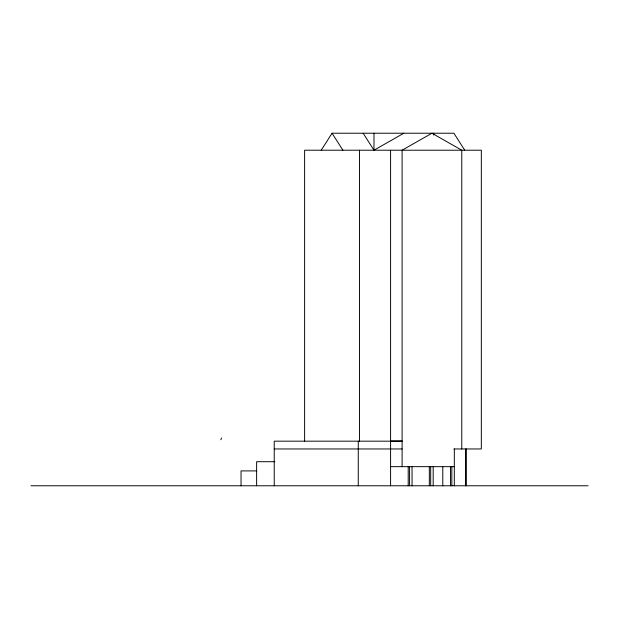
<?xml version="1.0" encoding="UTF-8"?>
<svg xmlns="http://www.w3.org/2000/svg" width="619" height="619" viewBox="0 0 619 619"><rect width="100%" height="100%" fill="white"/><g stroke="black" fill="none" stroke-linecap="round" stroke-linejoin="round"><path stroke-width="0.93" d="M220.851 439.761L221.532 437.989M321.222 150.216L332.063 133.224L453.897 133.224L464.737 150.216M363.144 133.224L373.984 150.216L403.82 133.224M390.581 440.999L402.102 440.999M402.102 441.177L274.24 441.177L274.24 485.776M274.24 448.961L402.102 448.961M453.913 448.961L481.334 448.961L481.334 150.216L304.618 150.216L304.618 441.177M274.89 461.704L256.622 461.704L256.622 485.776M390.581 466.656L454.315 466.656M256.622 470.904L241.039 470.904L241.039 485.776M30.95 485.776L588.05 485.776M332.063 133.224L342.903 150.216M466.092 448.961L466.092 485.776M465.798 448.961L465.798 485.776M461.774 448.961L461.774 150.216L431.938 133.224L402.102 150.216L402.102 466.656M454.315 448.961L454.315 485.776M451.831 466.656L451.831 485.776M450.477 466.656L450.477 485.776M442.794 466.656L442.794 485.776M433.656 133.224L433.656 135.058M433.184 466.656L433.184 485.776M430.692 466.656L430.692 485.776M429.338 466.656L429.338 485.776M412.045 466.656L412.045 485.776M409.561 466.656L409.561 485.776M408.207 466.656L408.207 485.776M390.581 150.216L390.581 485.776M373.984 133.224L373.984 150.216M359.5 150.216L359.5 441.177M358.262 441.177L358.262 485.776"/></g></svg>
